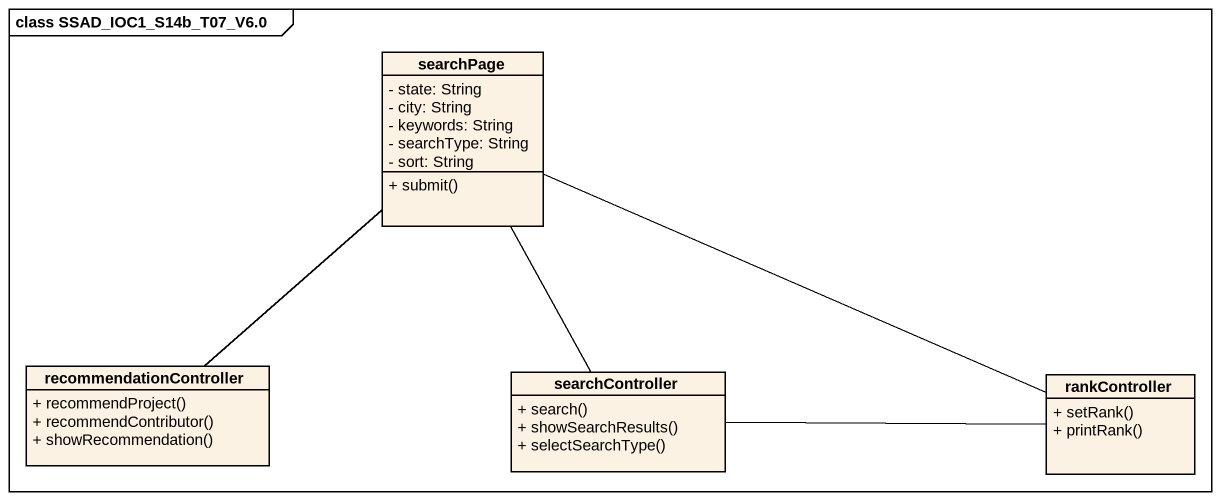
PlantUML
@startuml
mainframe class SSAD_IOC1_S14b_T07_V6.0
hide circle
hide empty members
skinparam classAttributeIconSize 0
class searchPage {
  - state: String
  - city: String
  - keywords: String
  - searchType: String
  - sort: String
  + submit()
}
class recommendationController {
  + recommendProject()
  + recommendContributor()
  + showRecommendation()
}
class searchController {
  + search()
  + showSearchResults()
  + selectSearchType()
}
class rankController {
  + setRank()
  + printRank()
}
recommendationController -up- searchPage
searchController -up- searchPage
searchController -right- rankController
rankController -left- searchPage
@enduml
